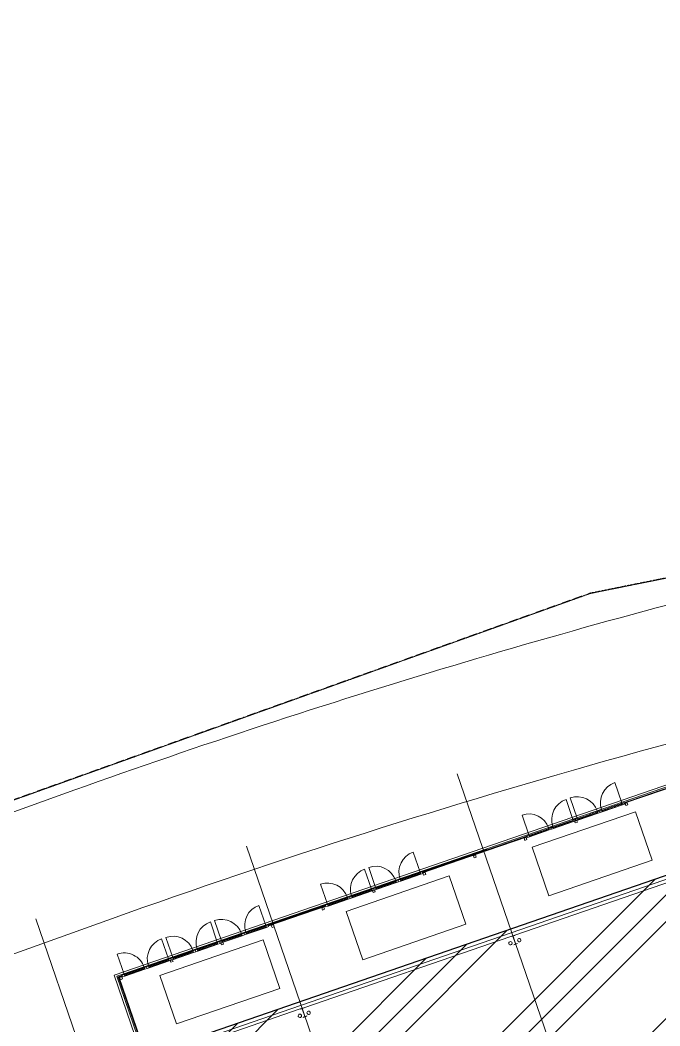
# Model space of a CAD drawing. Header units: millimetres. Extents: x 674 to 609626, y -20132 to 4061356.
# Drawn here: x 410713 to 439437, y 4014320 to 4059444 of the extents above; entities that cross this region are included whole.
import ezdxf

# ---------------------------------------------------------------- set-up
doc = ezdxf.new("R2010")
doc.units = ezdxf.units.MM
doc.linetypes.add('AEC_Double Dash', pattern=[39, 15, -4, 6, -4, 6, -4])
doc.linetypes.add('Boundary', pattern=[16, 5, -2, 5, -2, 0, -2])
for name, color, linetype, lineweight in [('A-000-M_MASS', 13, 'Continuous', 25), ('A-010-M_LINE', 90, 'Continuous', 18), ('A-214-M_CURT_WALL', 52, 'Continuous', 13), ('A-230-M_FLOOR', 192, 'Continuous', 13), ('A-325-M_DOOR', 31, 'Continuous', 13), ('A-325-M_DOOR_PANEL', 31, 'Continuous', 13), ('C-910-M_SITE_BOUND', 91, 'Boundary', 25), ('M-520-M_DRAINAGE_FW', 2, 'Continuous', 13), ('S-280-M_COLUMN', 52, 'Continuous', 13), ('S-280-M_STRUCT_FRAME', 12, 'Continuous', 13), ('Z-030-M_GRID', 191, 'Continuous', 13), ('Z-060-M_DETAIL', 92, 'Continuous', 25)]:
    doc.layers.add(name, color=color, linetype=linetype, lineweight=lineweight)

# ---------------------------------------------------------------- blocks, each defined once
blk = doc.blocks.new('Family - ___-240017-S0_021 - ROOF LOADING PLAN')
at = {"layer": 'C-910-M_SITE_BOUND', "color": 21, "linetype": 'AEC_Double Dash', "lineweight": 5}
for p, q in [((-2260611, 4059444), (-2388364, 4033725)), ((-2388364, 4033725), (-2421585, 4021829))]:
    blk.add_line(p, q, dxfattribs=at)
blk = doc.blocks.new('Mechanical - Condensers - Mechanical - Condensers-1249279-S0_021 - ROOF LOADING PLAN')
at = {"layer": 'A-000-M_MASS', "lineweight": 5}
for p, q in [((-2386340, 4023931), (-2390973, 4022336)), ((-2385591, 4021757), (-2386340, 4023931)), ((-2390973, 4022336), (-2390224, 4020161)), ((-2390224, 4020161), (-2385591, 4021757)), ((-2394698, 4021053), (-2399331, 4019458)), ((-2393949, 4018879), (-2394698, 4021053)), ((-2399331, 4019458), (-2398582, 4017283)), ((-2398582, 4017283), (-2393949, 4018879)), ((-2403056, 4018175), (-2407690, 4016580)), ((-2402308, 4016001), (-2403056, 4018175)), ((-2407690, 4016580), (-2406941, 4014405)), ((-2406941, 4014405), (-2402308, 4016001))]:
    blk.add_line(p, q, dxfattribs=at)
blk = doc.blocks.new('Downpipe - L Spreader - Default-3252010-S0_021 - ROOF LOADING PLAN')
at = {"layer": 'M-520-M_DRAINAGE_FW', "lineweight": 5}
for start, end in [(0, 180), (180, 0)]:
    blk.add_arc((-40, 150), 75, start, end, dxfattribs=at)
blk = doc.blocks.new('Downpipe - L Spreader - Default-3251983-S0_021 - ROOF LOADING PLAN')
at = {"layer": 'M-520-M_DRAINAGE_FW', "lineweight": 5}
for start, end in [(360, 180), (180, 360)]:
    blk.add_arc((-40, -150), 75, start, end, dxfattribs=at)
blk = doc.blocks.new('Structural Framing 5 - Structural Framing 1-1638361-S0_021 - ROOF LOADING PLAN')
at = {"layer": 'S-280-M_STRUCT_FRAME', "lineweight": 5}
for p, q in [((-2401222, 4015137), (-2401390, 4015079)), ((-2401288, 4015101), (-2401218, 4015125)), ((-2401218, 4015125), (-2401222, 4015137)), ((-2401390, 4015079), (-2401386, 4015067)), ((-2401386, 4015067), (-2401316, 4015091)), ((-2401302, 4015084), (-2401186, 4014746)), ((-2401178, 4014748), (-2401295, 4015086)), ((-2401193, 4014731), (-2401262, 4014707)), ((-2401262, 4014707), (-2401258, 4014695)), ((-2401258, 4014695), (-2401090, 4014753)), ((-2401094, 4014765), (-2401164, 4014741)), ((-2401090, 4014753), (-2401094, 4014765)), ((-2388439, 3978031), (-2388618, 3977969)), ((-2388618, 3977969), (-2388614, 3977957)), ((-2388614, 3977957), (-2388539, 3977983)), ((-2388525, 3977976), (-2388393, 3977592)), ((-2388385, 3977595), (-2388517, 3977979)), ((-2388510, 3977993), (-2388435, 3978019)), ((-2388435, 3978019), (-2388439, 3978031)), ((-2388400, 3977578), (-2388475, 3977552)), ((-2388475, 3977552), (-2388471, 3977540)), ((-2388471, 3977540), (-2388291, 3977602)), ((-2388295, 3977614), (-2388370, 3977588)), ((-2388291, 3977602), (-2388295, 3977614))]:
    blk.add_line(p, q, dxfattribs=at)
for centre, start, end in [((-2401313, 4015080), 19.0004, 109.0004), ((-2401284, 4015090), 109.0004, 199.0004), ((-2401196, 4014742), 289.0004, 19.0004), ((-2401167, 4014752), 199.0004, 289.0004), ((-2388536, 3977972), 19.0004, 109.0004), ((-2388506, 3977983), 109.0004, 199.0004), ((-2388404, 3977589), 289.0004, 19.0004), ((-2388374, 3977599), 199.0004, 289.0004)]:
    blk.add_arc(centre, 11.4, start, end, dxfattribs=at)
blk = doc.blocks.new('Structural Framing 6 - Structural Framing 1-1639752-S0_021 - ROOF LOADING PLAN')
at = {"layer": 'S-280-M_STRUCT_FRAME', "lineweight": 5}
for p, q in [((-2391762, 4018394), (-2391931, 4018336)), ((-2391931, 4018336), (-2391926, 4018324)), ((-2391926, 4018324), (-2391857, 4018348)), ((-2391842, 4018341), (-2391726, 4018003)), ((-2391718, 4018005), (-2391835, 4018343)), ((-2391828, 4018358), (-2391758, 4018382)), ((-2391758, 4018382), (-2391762, 4018394)), ((-2391733, 4017988), (-2391803, 4017964)), ((-2391803, 4017964), (-2391798, 4017952)), ((-2391798, 4017952), (-2391630, 4018010)), ((-2391634, 4018022), (-2391704, 4017998)), ((-2391630, 4018010), (-2391634, 4018022)), ((-2378979, 3981288), (-2379159, 3981226)), ((-2379050, 3981250), (-2378975, 3981276)), ((-2378975, 3981276), (-2378979, 3981288)), ((-2379159, 3981226), (-2379155, 3981214)), ((-2379155, 3981214), (-2379080, 3981240)), ((-2379065, 3981233), (-2378933, 3980849)), ((-2378925, 3980852), (-2379057, 3981236)), ((-2378940, 3980835), (-2379015, 3980809)), ((-2379015, 3980809), (-2379011, 3980797)), ((-2379011, 3980797), (-2378831, 3980859)), ((-2378835, 3980871), (-2378911, 3980845)), ((-2378831, 3980859), (-2378835, 3980871))]:
    blk.add_line(p, q, dxfattribs=at)
for centre, start, end in [((-2391853, 4018337), 19.0004, 109.0004), ((-2391824, 4018347), 109.0004, 199.0004), ((-2391737, 4017999), 289.0004, 19.0004), ((-2391708, 4018009), 199.0004, 289.0004), ((-2379076, 3981229), 19.0004, 109.0004), ((-2379046, 3981240), 109.0004, 199.0004), ((-2378944, 3980846), 289.0004, 19.0004), ((-2378914, 3980856), 199.0004, 289.0004)]:
    blk.add_arc(centre, 11.4, start, end, dxfattribs=at)
blk = doc.blocks.new('Curtain_Wall_Batten_Door - Louvre Single Door-3347088-S0_021 - ROOF LOADING PLAN')
at = {"layer": 'A-325-M_DOOR', "lineweight": 5}
for p, q in [((-395, 17), (-445, 17)), ((-445, 17), (-445, -33)), ((-395, -33), (-395, 17)), ((-255, 17), (-305, 17)), ((-305, 17), (-305, -33)), ((-255, -33), (-255, 17)), ((-115, 17), (-165, 17)), ((-165, 17), (-165, -33)), ((-115, -33), (-115, 17)), ((25, 17), (-25, 17)), ((-25, 17), (-25, -33)), ((25, -33), (25, 17)), ((165, 17), (115, 17)), ((115, 17), (115, -33)), ((165, -33), (165, 17)), ((305, 17), (255, 17)), ((255, 17), (255, -33)), ((305, -33), (305, 17)), ((445, 17), (395, 17)), ((395, 17), (395, -33)), ((445, -33), (445, 17)), ((-445, -33), (-395, -33)), ((-305, -33), (-255, -33)), ((-165, -33), (-115, -33)), ((-25, -33), (25, -33)), ((115, -33), (165, -33)), ((255, -33), (305, -33)), ((395, -33), (445, -33))]:
    blk.add_line(p, q, dxfattribs=at)
blk.add_arc((475, 42), 950, 90, 180, dxfattribs=at)
at = {"layer": 'A-325-M_DOOR_PANEL', "lineweight": 5}
blk.add_line((475, 42), (475, 992), dxfattribs=at)
blk = doc.blocks.new('Rectangular Mullion - 100 x 100mm-3347087-S0_021 - ROOF LOADING PLAN')
at = {"layer": 'A-214-M_CURT_WALL', "lineweight": 5}
blk.add_line((-2402902, 4018741), (-2403800, 4018432), dxfattribs=at)
blk = doc.blocks.new('Rectangular Mullion - 100 x 100mm-1677029-S0_021 - ROOF LOADING PLAN')
at = {"layer": 'A-214-M_CURT_WALL', "lineweight": 5}
for p, q in [((-100, 50), (0, 50)), ((-100, -50), (-100, 50)), ((0, 50), (0, -50)), ((0, -50), (-100, -50))]:
    blk.add_line(p, q, dxfattribs=at)
blk = doc.blocks.new('Rectangular Mullion - 100 x 100mm-1677030-S0_021 - ROOF LOADING PLAN')
at = {"layer": 'A-214-M_CURT_WALL', "lineweight": 5}
for p, q in [((0, 50), (-100, 50)), ((-100, 50), (-100, -50)), ((0, -50), (0, 50)), ((-100, -50), (0, -50))]:
    blk.add_line(p, q, dxfattribs=at)
blk = doc.blocks.new('Curtain_Wall_Batten_Door - Louvre Single Door-3241633-S0_021 - ROOF LOADING PLAN')
at = {"layer": 'A-325-M_DOOR', "lineweight": 5}
for p, q in [((-398, 33), (-448, 33)), ((-448, 33), (-448, -17)), ((-398, -17), (-398, 33)), ((-257, 33), (-307, 33)), ((-307, 33), (-307, -17)), ((-257, -17), (-257, 33)), ((-116, 33), (-166, 33)), ((-166, 33), (-166, -17)), ((-116, -17), (-116, 33)), ((25, 33), (-25, 33)), ((-25, 33), (-25, -17)), ((25, -17), (25, 33)), ((166, 33), (116, 33)), ((116, 33), (116, -17)), ((166, -17), (166, 33)), ((307, 33), (257, 33)), ((257, 33), (257, -17)), ((307, -17), (307, 33)), ((448, 33), (398, 33)), ((398, 33), (398, -17)), ((448, -17), (448, 33)), ((-448, -17), (-398, -17)), ((-307, -17), (-257, -17)), ((-166, -17), (-116, -17)), ((-25, -17), (25, -17)), ((116, -17), (166, -17)), ((257, -17), (307, -17)), ((398, -17), (448, -17))]:
    blk.add_line(p, q, dxfattribs=at)
blk.add_arc((478, -42), 956, 180, 270, dxfattribs=at)
at = {"layer": 'A-325-M_DOOR_PANEL', "lineweight": 5}
blk.add_line((478, -42), (478, -998), dxfattribs=at)
blk = doc.blocks.new('Rectangular Mullion - 100 x 100mm-2718796-S0_021 - ROOF LOADING PLAN')
at = {"layer": 'A-214-M_CURT_WALL', "lineweight": 5}
blk.add_line((-2409267, 4016549), (-2408362, 4016861), dxfattribs=at)
blk = doc.blocks.new('Rectangular Mullion - 100 x 100mm-1765060-S0_021 - ROOF LOADING PLAN')
at = {"layer": 'A-214-M_CURT_WALL', "lineweight": 5}
for p, q in [((-100, 50), (0, 50)), ((-100, -50), (-100, 50)), ((0, 50), (0, -50)), ((0, -50), (-100, -50))]:
    blk.add_line(p, q, dxfattribs=at)
blk = doc.blocks.new('Rectangular Mullion - 100 x 100mm-1765061-S0_021 - ROOF LOADING PLAN')
at = {"layer": 'A-214-M_CURT_WALL', "lineweight": 5}
for p, q in [((0, 50), (-100, 50)), ((-100, 50), (-100, -50)), ((0, -50), (0, 50)), ((-100, -50), (0, -50))]:
    blk.add_line(p, q, dxfattribs=at)
blk = doc.blocks.new('Curtain_Wall_Batten_Door - Louvre Single Door-3241557-S0_021 - ROOF LOADING PLAN')
at = {"layer": 'A-325-M_DOOR', "lineweight": 5}
for p, q in [((-398, 17), (-448, 17)), ((-448, 17), (-448, -33)), ((-398, -33), (-398, 17)), ((-257, 17), (-307, 17)), ((-307, 17), (-307, -33)), ((-257, -33), (-257, 17)), ((-116, 17), (-166, 17)), ((-166, 17), (-166, -33)), ((-116, -33), (-116, 17)), ((25, 17), (-25, 17)), ((-25, 17), (-25, -33)), ((25, -33), (25, 17)), ((166, 17), (116, 17)), ((116, 17), (116, -33)), ((166, -33), (166, 17)), ((307, 17), (257, 17)), ((257, 17), (257, -33)), ((307, -33), (307, 17)), ((448, 17), (398, 17)), ((398, 17), (398, -33)), ((448, -33), (448, 17)), ((-448, -33), (-398, -33)), ((-307, -33), (-257, -33)), ((-166, -33), (-116, -33)), ((-25, -33), (25, -33)), ((116, -33), (166, -33)), ((257, -33), (307, -33)), ((398, -33), (448, -33))]:
    blk.add_line(p, q, dxfattribs=at)
blk.add_arc((478, 42), 956, 90, 180, dxfattribs=at)
at = {"layer": 'A-325-M_DOOR_PANEL', "lineweight": 5}
blk.add_line((478, 42), (478, 998), dxfattribs=at)
blk = doc.blocks.new('Rectangular Mullion - 100 x 100mm-1674794-S0_021 - ROOF LOADING PLAN')
at = {"layer": 'A-214-M_CURT_WALL', "lineweight": 5}
blk.add_line((-2407269, 4017237), (-2408173, 4016926), dxfattribs=at)
blk = doc.blocks.new('Curtain_Wall_Batten_Door - Louvre Single Door-3346814-S0_021 - ROOF LOADING PLAN')
at = {"layer": 'A-325-M_DOOR', "lineweight": 5}
for p, q in [((-391, 17), (-441, 17)), ((-441, 17), (-441, -33)), ((-391, -33), (-391, 17)), ((-252, 17), (-302, 17)), ((-302, 17), (-302, -33)), ((-252, -33), (-252, 17)), ((-114, 17), (-164, 17)), ((-164, 17), (-164, -33)), ((-114, -33), (-114, 17)), ((25, 17), (-25, 17)), ((-25, 17), (-25, -33)), ((25, -33), (25, 17)), ((164, 17), (114, 17)), ((114, 17), (114, -33)), ((164, -33), (164, 17)), ((302, 17), (252, 17)), ((252, 17), (252, -33)), ((302, -33), (302, 17)), ((441, 17), (391, 17)), ((391, 17), (391, -33)), ((441, -33), (441, 17)), ((-441, -33), (-391, -33)), ((-302, -33), (-252, -33)), ((-164, -33), (-114, -33)), ((-25, -33), (25, -33)), ((114, -33), (164, -33)), ((252, -33), (302, -33)), ((391, -33), (441, -33))]:
    blk.add_line(p, q, dxfattribs=at)
blk.add_arc((471, 42), 941, 90, 180, dxfattribs=at)
at = {"layer": 'A-325-M_DOOR_PANEL', "lineweight": 5}
blk.add_line((471, 42), (471, 983), dxfattribs=at)
blk = doc.blocks.new('Rectangular Mullion - 100 x 100mm-3346811-S0_021 - ROOF LOADING PLAN')
at = {"layer": 'A-214-M_CURT_WALL', "lineweight": 5}
blk.add_line((-2398163, 4020373), (-2399053, 4020066), dxfattribs=at)
blk = doc.blocks.new('Curtain_Wall_Batten_Door - Louvre Single Door-3346833-S0_021 - ROOF LOADING PLAN')
at = {"layer": 'A-325-M_DOOR', "lineweight": 5}
for p, q in [((-395, 33), (-445, 33)), ((-445, 33), (-445, -17)), ((-395, -17), (-395, 33)), ((-255, 33), (-305, 33)), ((-305, 33), (-305, -17)), ((-255, -17), (-255, 33)), ((-115, 33), (-165, 33)), ((-165, 33), (-165, -17)), ((-115, -17), (-115, 33)), ((25, 33), (-25, 33)), ((-25, 33), (-25, -17)), ((25, -17), (25, 33)), ((165, 33), (115, 33)), ((115, 33), (115, -17)), ((165, -17), (165, 33)), ((305, 33), (255, 33)), ((255, 33), (255, -17)), ((305, -17), (305, 33)), ((445, 33), (395, 33)), ((395, 33), (395, -17)), ((445, -17), (445, 33)), ((-445, -17), (-395, -17)), ((-305, -17), (-255, -17)), ((-165, -17), (-115, -17)), ((-25, -17), (25, -17)), ((115, -17), (165, -17)), ((255, -17), (305, -17)), ((395, -17), (445, -17))]:
    blk.add_line(p, q, dxfattribs=at)
blk.add_arc((475, -42), 950, 180, 270, dxfattribs=at)
at = {"layer": 'A-325-M_DOOR_PANEL', "lineweight": 5}
blk.add_line((475, -42), (475, -992), dxfattribs=at)
blk = doc.blocks.new('Rectangular Mullion - 100 x 100mm-3346813-S0_021 - ROOF LOADING PLAN')
at = {"layer": 'A-214-M_CURT_WALL', "lineweight": 5}
blk.add_line((-2400140, 4019692), (-2399242, 4020001), dxfattribs=at)
blk = doc.blocks.new('Curtain_Wall_Batten_Door - Louvre Single Door-3346708-S0_021 - ROOF LOADING PLAN')
at = {"layer": 'A-325-M_DOOR', "lineweight": 5}
for p, q in [((-387, 33), (-437, 33)), ((-437, 33), (-437, -17)), ((-387, -17), (-387, 33)), ((-250, 33), (-300, 33)), ((-300, 33), (-300, -17)), ((-250, -17), (-250, 33)), ((-112, 33), (-162, 33)), ((-162, 33), (-162, -17)), ((-112, -17), (-112, 33)), ((25, 33), (-25, 33)), ((-25, 33), (-25, -17)), ((25, -17), (25, 33)), ((162, 33), (112, 33)), ((112, 33), (112, -17)), ((162, -17), (162, 33)), ((300, 33), (250, 33)), ((250, 33), (250, -17)), ((300, -17), (300, 33)), ((437, 33), (387, 33)), ((387, 33), (387, -17)), ((437, -17), (437, 33)), ((-437, -17), (-387, -17)), ((-300, -17), (-250, -17)), ((-162, -17), (-112, -17)), ((-25, -17), (25, -17)), ((112, -17), (162, -17)), ((250, -17), (300, -17)), ((387, -17), (437, -17))]:
    blk.add_line(p, q, dxfattribs=at)
blk.add_arc((467, -42), 935, 180, 270, dxfattribs=at)
at = {"layer": 'A-325-M_DOOR_PANEL', "lineweight": 5}
blk.add_line((467, -42), (467, -977), dxfattribs=at)
blk = doc.blocks.new('Rectangular Mullion - 100 x 100mm-3346707-S0_021 - ROOF LOADING PLAN')
at = {"layer": 'A-214-M_CURT_WALL', "lineweight": 5}
blk.add_line((-2391091, 4022808), (-2390207, 4023112), dxfattribs=at)
blk = doc.blocks.new('Rectangular Mullion - LVR002 - Swaged Louvre-3347191-S0_021 - ROOF LOADING PLAN')
at = {"layer": 'A-214-M_CURT_WALL', "lineweight": 5}
for p, q in [((-2395899, 4021210), (-2392998, 4022209)), ((-2392991, 4022191), (-2395893, 4021192)), ((-2392998, 4022209), (-2392991, 4022191)), ((-2396689, 4020938), (-2396603, 4020968)), ((-2396556, 4020984), (-2396470, 4021014)), ((-2396463, 4020995), (-2396549, 4020966)), ((-2396422, 4021030), (-2396336, 4021060)), ((-2396330, 4021041), (-2396416, 4021011)), ((-2396289, 4021076), (-2396203, 4021106)), ((-2396196, 4021087), (-2396282, 4021057)), ((-2396156, 4021122), (-2396069, 4021152)), ((-2396063, 4021133), (-2396149, 4021103)), ((-2396022, 4021168), (-2395994, 4021178)), ((-2395987, 4021159), (-2396016, 4021149)), ((-2397916, 4020516), (-2397830, 4020546)), ((-2397823, 4020527), (-2397909, 4020497)), ((-2397782, 4020562), (-2397696, 4020592)), ((-2397690, 4020573), (-2397776, 4020543)), ((-2397649, 4020608), (-2397563, 4020638)), ((-2397556, 4020619), (-2397642, 4020589)), ((-2397516, 4020654), (-2397430, 4020684)), ((-2397423, 4020665), (-2397509, 4020635)), ((-2397382, 4020700), (-2397296, 4020729)), ((-2397290, 4020711), (-2397376, 4020681)), ((-2397249, 4020746), (-2397163, 4020775)), ((-2397156, 4020756), (-2397242, 4020727)), ((-2397116, 4020792), (-2397087, 4020801)), ((-2397081, 4020782), (-2397109, 4020773)), ((-2396898, 4020867), (-2396870, 4020876)), ((-2396863, 4020857), (-2396892, 4020848)), ((-2396822, 4020893), (-2396736, 4020922)), ((-2396730, 4020903), (-2396816, 4020874)), ((-2396596, 4020949), (-2396683, 4020920)), ((-2399070, 4020118), (-2399042, 4020128)), ((-2399036, 4020109), (-2399064, 4020100)), ((-2398995, 4020145), (-2398911, 4020173)), ((-2398905, 4020154), (-2398988, 4020126)), ((-2398864, 4020190), (-2398780, 4020218)), ((-2398774, 4020200), (-2398857, 4020171)), ((-2398733, 4020235), (-2398649, 4020264)), ((-2398643, 4020245), (-2398726, 4020216)), ((-2398602, 4020280), (-2398518, 4020309)), ((-2398512, 4020290), (-2398595, 4020261)), ((-2398471, 4020325), (-2398387, 4020354)), ((-2398381, 4020335), (-2398464, 4020306)), ((-2398340, 4020370), (-2398256, 4020399)), ((-2398250, 4020380), (-2398333, 4020351)), ((-2398209, 4020415), (-2398180, 4020425)), ((-2398174, 4020406), (-2398202, 4020396)), ((-2397991, 4020490), (-2397963, 4020500)), ((-2397956, 4020481), (-2397985, 4020471)), ((-2402825, 4018826), (-2400252, 4019712)), ((-2400246, 4019693), (-2402819, 4018807)), ((-2400158, 4019744), (-2400129, 4019754)), ((-2400123, 4019735), (-2400151, 4019725)), ((-2400082, 4019770), (-2399997, 4019799)), ((-2399991, 4019781), (-2400076, 4019751)), ((-2399950, 4019816), (-2399865, 4019845)), ((-2399858, 4019826), (-2399943, 4019797)), ((-2399817, 4019861), (-2399732, 4019891)), ((-2399726, 4019872), (-2399811, 4019842)), ((-2399685, 4019907), (-2399600, 4019936)), ((-2399593, 4019917), (-2399679, 4019888)), ((-2399553, 4019952), (-2399468, 4019982)), ((-2399461, 4019963), (-2399546, 4019934)), ((-2399420, 4019998), (-2399335, 4020027)), ((-2399329, 4020008), (-2399414, 4019979)), ((-2399288, 4020044), (-2399260, 4020053)), ((-2399253, 4020034), (-2399281, 4020025)), ((-2403213, 4018692), (-2403128, 4018721)), ((-2403081, 4018738), (-2402995, 4018767)), ((-2402989, 4018748), (-2403074, 4018719)), ((-2402948, 4018783), (-2402920, 4018793)), ((-2402913, 4018774), (-2402942, 4018764)), ((-2404436, 4018271), (-2404350, 4018301)), ((-2404343, 4018282), (-2404429, 4018252)), ((-2404302, 4018317), (-2404216, 4018347)), ((-2404210, 4018328), (-2404296, 4018298)), ((-2404169, 4018363), (-2404083, 4018393)), ((-2404076, 4018374), (-2404162, 4018344)), ((-2404036, 4018409), (-2404007, 4018419)), ((-2404001, 4018400), (-2404029, 4018390)), ((-2403818, 4018484), (-2403790, 4018493)), ((-2403783, 4018475), (-2403812, 4018465)), ((-2403742, 4018510), (-2403657, 4018539)), ((-2403651, 4018520), (-2403736, 4018491)), ((-2403610, 4018555), (-2403525, 4018585)), ((-2403518, 4018566), (-2403604, 4018536)), ((-2403478, 4018601), (-2403393, 4018630)), ((-2403386, 4018611), (-2403471, 4018582)), ((-2403345, 4018646), (-2403260, 4018676)), ((-2403254, 4018657), (-2403339, 4018628)), ((-2403121, 4018702), (-2403206, 4018673)), ((-2405796, 4017803), (-2405710, 4017832)), ((-2405703, 4017813), (-2405789, 4017784)), ((-2405662, 4017849), (-2405576, 4017878)), ((-2405570, 4017859), (-2405656, 4017830)), ((-2405529, 4017895), (-2405443, 4017924)), ((-2405436, 4017905), (-2405522, 4017876)), ((-2405396, 4017941), (-2405309, 4017970)), ((-2405303, 4017951), (-2405389, 4017922)), ((-2405262, 4017986), (-2405176, 4018016)), ((-2405170, 4017997), (-2405256, 4017968)), ((-2405129, 4018032), (-2405100, 4018042)), ((-2405094, 4018023), (-2405122, 4018013)), ((-2404911, 4018107), (-2404883, 4018117)), ((-2404877, 4018098), (-2404905, 4018088)), ((-2404836, 4018133), (-2404750, 4018163)), ((-2404743, 4018144), (-2404829, 4018114)), ((-2404702, 4018179), (-2404616, 4018209)), ((-2404610, 4018190), (-2404696, 4018160)), ((-2404569, 4018225), (-2404483, 4018255)), ((-2404476, 4018236), (-2404562, 4018206)), ((-2407098, 4017354), (-2407070, 4017364)), ((-2407022, 4017380), (-2406936, 4017410)), ((-2406930, 4017391), (-2407016, 4017361)), ((-2406889, 4017426), (-2406803, 4017456)), ((-2406796, 4017437), (-2406882, 4017407)), ((-2406756, 4017472), (-2406670, 4017502)), ((-2406663, 4017483), (-2406749, 4017453)), ((-2406622, 4017518), (-2406536, 4017548)), ((-2406530, 4017529), (-2406616, 4017499)), ((-2406489, 4017564), (-2406403, 4017594)), ((-2406396, 4017575), (-2406482, 4017545)), ((-2406356, 4017610), (-2406269, 4017640)), ((-2406263, 4017621), (-2406349, 4017591)), ((-2406222, 4017656), (-2406194, 4017666)), ((-2406187, 4017647), (-2406216, 4017637)), ((-2406005, 4017731), (-2405976, 4017741)), ((-2405970, 4017722), (-2405998, 4017712)), ((-2405929, 4017757), (-2405843, 4017786)), ((-2405836, 4017768), (-2405923, 4017738)), ((-2408409, 4016903), (-2408380, 4016913)), ((-2408191, 4016978), (-2408163, 4016988)), ((-2408156, 4016969), (-2408185, 4016959)), ((-2408116, 4017004), (-2408030, 4017034)), ((-2408023, 4017015), (-2408109, 4016985)), ((-2407982, 4017050), (-2407896, 4017079)), ((-2407890, 4017061), (-2407976, 4017031)), ((-2407849, 4017096), (-2407763, 4017125)), ((-2407756, 4017106), (-2407842, 4017077)), ((-2407716, 4017142), (-2407629, 4017171)), ((-2407623, 4017152), (-2407709, 4017123)), ((-2407582, 4017188), (-2407497, 4017217)), ((-2407490, 4017198), (-2407576, 4017169)), ((-2407449, 4017234), (-2407363, 4017263)), ((-2407356, 4017244), (-2407442, 4017215)), ((-2407315, 4017279), (-2407287, 4017289)), ((-2407281, 4017270), (-2407309, 4017261)), ((-2407063, 4017345), (-2407091, 4017335)), ((-2409285, 4016601), (-2409256, 4016611)), ((-2409250, 4016592), (-2409278, 4016582)), ((-2409209, 4016627), (-2409123, 4016657)), ((-2409116, 4016638), (-2409202, 4016609)), ((-2409076, 4016673), (-2408990, 4016703)), ((-2408983, 4016684), (-2409069, 4016654)), ((-2408942, 4016719), (-2408856, 4016749)), ((-2408850, 4016730), (-2408936, 4016700)), ((-2408809, 4016765), (-2408723, 4016795)), ((-2408716, 4016776), (-2408802, 4016746)), ((-2408676, 4016811), (-2408589, 4016841)), ((-2408583, 4016822), (-2408669, 4016792)), ((-2408542, 4016857), (-2408456, 4016887)), ((-2408450, 4016868), (-2408536, 4016838)), ((-2408374, 4016894), (-2408402, 4016884))]:
    blk.add_line(p, q, dxfattribs=at)
blk = doc.blocks.new('Rectangular Mullion - LVR002 - Swaged Louvre-V155-S0_021 - ROOF LOADING PLAN')
at = {"layer": 'A-214-M_CURT_WALL', "lineweight": 5}
for p, q in [((-2409398, 4016622), (-2393016, 4022263)), ((-2393007, 4022235), (-2409388, 4016594)), ((-2409386, 4016590), (-2393005, 4022231)), ((-2393016, 4022263), (-2393007, 4022235)), ((-2393005, 4022231), (-2393007, 4022235)), ((-2409394, 4016611), (-2409398, 4016622)), ((-2409388, 4016594), (-2409386, 4016590))]:
    blk.add_line(p, q, dxfattribs=at)
blk = doc.blocks.new('Rectangular Mullion - LVR002 - Swaged Louvre-3347157-S0_021 - ROOF LOADING PLAN')
at = {"layer": 'A-214-M_CURT_WALL', "lineweight": 5}
for p, q in [((-2408317, 4012931), (-2409549, 4016510)), ((-2409524, 4016498), (-2408298, 4012938)), ((-2408298, 4012938), (-2408317, 4012931))]:
    blk.add_line(p, q, dxfattribs=at)
blk = doc.blocks.new('Rectangular Mullion - LVR002 - Swaged Louvre-V156-S0_021 - ROOF LOADING PLAN')
at = {"layer": 'A-214-M_CURT_WALL', "lineweight": 5}
for p, q in [((-2408370, 4012913), (-2409621, 4016545)), ((-2409552, 4016512), (-2409558, 4016514)), ((-2409558, 4016514), (-2408323, 4012929)), ((-2408319, 4012931), (-2409552, 4016512)), ((-2408323, 4012929), (-2408370, 4012913)), ((-2408323, 4012929), (-2408319, 4012931))]:
    blk.add_line(p, q, dxfattribs=at)
blk = doc.blocks.new('Rectangular Mullion - LVR002 - Swaged Louvre-3347158-S0_021 - ROOF LOADING PLAN')
at = {"layer": 'A-214-M_CURT_WALL', "lineweight": 5}
for p, q in [((-2409549, 4016510), (-2409379, 4016569)), ((-2409373, 4016550), (-2409524, 4016498))]:
    blk.add_line(p, q, dxfattribs=at)
blk = doc.blocks.new('Rectangular Mullion - LVR002 - Swaged Louvre-V157-S0_021 - ROOF LOADING PLAN')
at = {"layer": 'A-214-M_CURT_WALL', "lineweight": 5}
for p, q in [((-2409621, 4016545), (-2409398, 4016622)), ((-2409381, 4016575), (-2409558, 4016514)), ((-2409558, 4016514), (-2409552, 4016512)), ((-2409552, 4016512), (-2409380, 4016571)), ((-2409380, 4016571), (-2409381, 4016575))]:
    blk.add_line(p, q, dxfattribs=at)
blk = doc.blocks.new('Rectangular Mullion - LVR002 - Swaged Louvre-3346311-S0_021 - ROOF LOADING PLAN')
at = {"layer": 'A-214-M_CURT_WALL', "lineweight": 5}
for p, q in [((-2377791, 4027446), (-2374237, 4028670)), ((-2374249, 4028644), (-2377784, 4027427)), ((-2378314, 4027266), (-2378228, 4027295)), ((-2378181, 4027312), (-2378095, 4027341)), ((-2378088, 4027322), (-2378174, 4027293)), ((-2378047, 4027358), (-2377961, 4027387)), ((-2377955, 4027368), (-2378041, 4027339)), ((-2377914, 4027403), (-2377886, 4027413)), ((-2377879, 4027394), (-2377907, 4027385)), ((-2379541, 4026843), (-2379455, 4026873)), ((-2379448, 4026854), (-2379534, 4026824)), ((-2379407, 4026889), (-2379321, 4026919)), ((-2379315, 4026900), (-2379401, 4026870)), ((-2379274, 4026935), (-2379188, 4026965)), ((-2379181, 4026946), (-2379267, 4026916)), ((-2379141, 4026981), (-2379054, 4027011)), ((-2379048, 4026992), (-2379134, 4026962)), ((-2379007, 4027027), (-2378979, 4027037)), ((-2378972, 4027018), (-2379001, 4027008)), ((-2378790, 4027102), (-2378761, 4027112)), ((-2378755, 4027093), (-2378783, 4027083)), ((-2378714, 4027128), (-2378628, 4027158)), ((-2378622, 4027139), (-2378708, 4027109)), ((-2378581, 4027174), (-2378495, 4027203)), ((-2378488, 4027185), (-2378574, 4027155)), ((-2378447, 4027220), (-2378361, 4027249)), ((-2378355, 4027230), (-2378441, 4027201)), ((-2378221, 4027276), (-2378307, 4027247)), ((-2380901, 4026375), (-2380815, 4026405)), ((-2380808, 4026386), (-2380894, 4026356)), ((-2380767, 4026421), (-2380681, 4026451)), ((-2380675, 4026432), (-2380761, 4026402)), ((-2380634, 4026467), (-2380548, 4026496)), ((-2380541, 4026478), (-2380627, 4026448)), ((-2380501, 4026513), (-2380415, 4026542)), ((-2380408, 4026523), (-2380494, 4026494)), ((-2380367, 4026559), (-2380281, 4026588)), ((-2380275, 4026569), (-2380361, 4026540)), ((-2380234, 4026605), (-2380148, 4026634)), ((-2380141, 4026615), (-2380227, 4026586)), ((-2380101, 4026651), (-2380072, 4026660)), ((-2380066, 4026641), (-2380094, 4026632)), ((-2379883, 4026725), (-2379855, 4026735)), ((-2379848, 4026716), (-2379877, 4026706)), ((-2379807, 4026751), (-2379721, 4026781)), ((-2379715, 4026762), (-2379801, 4026733)), ((-2379674, 4026797), (-2379588, 4026827)), ((-2379581, 4026808), (-2379668, 4026778)), ((-2386851, 4024326), (-2382073, 4025971)), ((-2382067, 4025952), (-2386844, 4024307)), ((-2381979, 4026004), (-2381950, 4026014)), ((-2381944, 4025995), (-2381972, 4025985)), ((-2381903, 4026030), (-2381816, 4026060)), ((-2381810, 4026041), (-2381896, 4026011)), ((-2381769, 4026076), (-2381682, 4026106)), ((-2381676, 4026087), (-2381763, 4026057)), ((-2381635, 4026122), (-2381548, 4026152)), ((-2381542, 4026133), (-2381629, 4026103)), ((-2381501, 4026168), (-2381414, 4026198)), ((-2381408, 4026179), (-2381495, 4026149)), ((-2381367, 4026214), (-2381280, 4026244)), ((-2381274, 4026225), (-2381361, 4026195)), ((-2381233, 4026260), (-2381147, 4026290)), ((-2381140, 4026271), (-2381227, 4026242)), ((-2381099, 4026307), (-2381071, 4026316)), ((-2381064, 4026297), (-2381093, 4026288)), ((-2380976, 4026349), (-2380948, 4026359)), ((-2380941, 4026340), (-2380970, 4026330)), ((-2387507, 4024100), (-2387421, 4024130)), ((-2387374, 4024146), (-2387288, 4024176)), ((-2387281, 4024157), (-2387367, 4024127)), ((-2387240, 4024192), (-2387154, 4024222)), ((-2387148, 4024203), (-2387234, 4024173)), ((-2387107, 4024238), (-2387021, 4024268)), ((-2387014, 4024249), (-2387101, 4024219)), ((-2386974, 4024284), (-2386945, 4024294)), ((-2386939, 4024275), (-2386967, 4024265)), ((-2388734, 4023678), (-2388648, 4023707)), ((-2388641, 4023688), (-2388727, 4023659)), ((-2388600, 4023724), (-2388514, 4023753)), ((-2388508, 4023734), (-2388594, 4023705)), ((-2388467, 4023770), (-2388381, 4023799)), ((-2388374, 4023780), (-2388461, 4023751)), ((-2388334, 4023816), (-2388248, 4023845)), ((-2388241, 4023826), (-2388327, 4023797)), ((-2388200, 4023861), (-2388114, 4023891)), ((-2388108, 4023872), (-2388194, 4023843)), ((-2388067, 4023907), (-2388039, 4023917)), ((-2388032, 4023898), (-2388060, 4023888)), ((-2387849, 4023982), (-2387821, 4023992)), ((-2387815, 4023973), (-2387843, 4023963)), ((-2387774, 4024008), (-2387688, 4024038)), ((-2387681, 4024019), (-2387767, 4023989)), ((-2387640, 4024054), (-2387554, 4024084)), ((-2387548, 4024065), (-2387634, 4024035)), ((-2387415, 4024111), (-2387501, 4024081)), ((-2390036, 4023229), (-2390008, 4023239)), ((-2389960, 4023255), (-2389874, 4023285)), ((-2389868, 4023266), (-2389954, 4023236)), ((-2389827, 4023301), (-2389741, 4023331)), ((-2389734, 4023312), (-2389821, 4023282)), ((-2389694, 4023347), (-2389608, 4023377)), ((-2389601, 4023358), (-2389687, 4023328)), ((-2389560, 4023393), (-2389474, 4023423)), ((-2389468, 4023404), (-2389554, 4023374)), ((-2389427, 4023439), (-2389341, 4023469)), ((-2389334, 4023450), (-2389420, 4023420)), ((-2389294, 4023485), (-2389208, 4023515)), ((-2389201, 4023496), (-2389287, 4023466)), ((-2389160, 4023531), (-2389132, 4023541)), ((-2389125, 4023522), (-2389154, 4023512)), ((-2388943, 4023606), (-2388914, 4023616)), ((-2388908, 4023597), (-2388936, 4023587)), ((-2388867, 4023632), (-2388781, 4023661)), ((-2388775, 4023643), (-2388861, 4023613)), ((-2392998, 4022209), (-2391204, 4022827)), ((-2391197, 4022808), (-2392991, 4022191)), ((-2391109, 4022860), (-2391081, 4022870)), ((-2391074, 4022851), (-2391103, 4022841)), ((-2391034, 4022886), (-2390951, 4022914)), ((-2390944, 4022895), (-2391027, 4022867)), ((-2390904, 4022931), (-2390821, 4022959)), ((-2390814, 4022940), (-2390897, 4022912)), ((-2390774, 4022975), (-2390691, 4023004)), ((-2390684, 4022985), (-2390767, 4022956)), ((-2390644, 4023020), (-2390561, 4023049)), ((-2390554, 4023030), (-2390637, 4023001)), ((-2390514, 4023065), (-2390431, 4023093)), ((-2390424, 4023074), (-2390507, 4023046)), ((-2390384, 4023110), (-2390301, 4023138)), ((-2390294, 4023119), (-2390377, 4023091)), ((-2390254, 4023154), (-2390225, 4023164)), ((-2390219, 4023145), (-2390247, 4023136)), ((-2390001, 4023220), (-2390030, 4023210))]:
    blk.add_line(p, q, dxfattribs=at)
blk = doc.blocks.new('Rectangular Mullion - LVR002 - Swaged Louvre-V158-S0_021 - ROOF LOADING PLAN')
at = {"layer": 'A-214-M_CURT_WALL', "lineweight": 5}
for p, q in [((-2393016, 4022263), (-2374202, 4028741)), ((-2374233, 4028678), (-2377916, 4027410)), ((-2377915, 4027406), (-2374235, 4028673)), ((-2374235, 4028673), (-2374233, 4028678)), ((-2378230, 4027302), (-2378316, 4027272)), ((-2378315, 4027268), (-2378229, 4027298)), ((-2378097, 4027347), (-2378183, 4027318)), ((-2378181, 4027314), (-2378095, 4027343)), ((-2377963, 4027393), (-2378049, 4027364)), ((-2378048, 4027360), (-2377962, 4027389)), ((-2379457, 4026879), (-2379543, 4026850)), ((-2379541, 4026846), (-2379455, 4026875)), ((-2379323, 4026925), (-2379409, 4026895)), ((-2379408, 4026891), (-2379322, 4026921)), ((-2379190, 4026971), (-2379276, 4026941)), ((-2379275, 4026937), (-2379189, 4026967)), ((-2379057, 4027017), (-2379143, 4026987)), ((-2379141, 4026983), (-2379055, 4027013)), ((-2378764, 4027118), (-2379009, 4027033)), ((-2379008, 4027029), (-2378762, 4027114)), ((-2378630, 4027164), (-2378716, 4027134)), ((-2378715, 4027130), (-2378629, 4027160)), ((-2378497, 4027210), (-2378583, 4027180)), ((-2378582, 4027176), (-2378495, 4027206)), ((-2378363, 4027256), (-2378450, 4027226)), ((-2378448, 4027222), (-2378362, 4027252)), ((-2380817, 4026411), (-2380903, 4026381)), ((-2380901, 4026377), (-2380815, 4026407)), ((-2380683, 4026457), (-2380769, 4026427)), ((-2380768, 4026423), (-2380682, 4026453)), ((-2380550, 4026503), (-2380636, 4026473)), ((-2380635, 4026469), (-2380549, 4026499)), ((-2380417, 4026549), (-2380503, 4026519)), ((-2380501, 4026515), (-2380415, 4026545)), ((-2380283, 4026595), (-2380369, 4026565)), ((-2380368, 4026561), (-2380282, 4026591)), ((-2380150, 4026640), (-2380236, 4026611)), ((-2380235, 4026607), (-2380149, 4026636)), ((-2379857, 4026741), (-2380103, 4026657)), ((-2380101, 4026653), (-2379855, 4026737)), ((-2379723, 4026787), (-2379810, 4026758)), ((-2379808, 4026754), (-2379722, 4026783)), ((-2379590, 4026833), (-2379676, 4026804)), ((-2379675, 4026800), (-2379589, 4026829)), ((-2381952, 4026020), (-2386976, 4024290)), ((-2386974, 4024286), (-2381951, 4026016)), ((-2381818, 4026066), (-2381905, 4026036)), ((-2381904, 4026032), (-2381817, 4026062)), ((-2381684, 4026112), (-2381771, 4026082)), ((-2381770, 4026078), (-2381683, 4026108)), ((-2381551, 4026158), (-2381637, 4026128)), ((-2381636, 4026124), (-2381549, 4026154)), ((-2381417, 4026204), (-2381503, 4026174)), ((-2381502, 4026170), (-2381415, 4026200)), ((-2381283, 4026250), (-2381369, 4026221)), ((-2381368, 4026217), (-2381281, 4026246)), ((-2381149, 4026297), (-2381235, 4026267)), ((-2381234, 4026263), (-2381147, 4026293)), ((-2380950, 4026365), (-2381101, 4026313)), ((-2381100, 4026309), (-2380949, 4026361)), ((-2387423, 4024136), (-2387509, 4024106)), ((-2387508, 4024102), (-2387422, 4024132)), ((-2387290, 4024182), (-2387376, 4024152)), ((-2387375, 4024148), (-2387288, 4024178)), ((-2387156, 4024228), (-2387243, 4024198)), ((-2387241, 4024194), (-2387155, 4024224)), ((-2387023, 4024274), (-2387109, 4024244)), ((-2387108, 4024240), (-2387022, 4024270)), ((-2388650, 4023714), (-2388736, 4023684)), ((-2388735, 4023680), (-2388648, 4023710)), ((-2388516, 4023760), (-2388603, 4023730)), ((-2388601, 4023726), (-2388515, 4023756)), ((-2388383, 4023805), (-2388469, 4023776)), ((-2388468, 4023772), (-2388382, 4023801)), ((-2388250, 4023851), (-2388336, 4023822)), ((-2388334, 4023818), (-2388248, 4023847)), ((-2388116, 4023897), (-2388202, 4023868)), ((-2388201, 4023864), (-2388115, 4023893)), ((-2387823, 4023998), (-2388069, 4023914)), ((-2388068, 4023910), (-2387822, 4023994)), ((-2387690, 4024044), (-2387776, 4024015)), ((-2387775, 4024011), (-2387689, 4024040)), ((-2387557, 4024090), (-2387643, 4024060)), ((-2387641, 4024056), (-2387555, 4024086)), ((-2390010, 4023245), (-2390256, 4023161)), ((-2390254, 4023157), (-2390009, 4023241)), ((-2389877, 4023291), (-2389963, 4023262)), ((-2389961, 4023258), (-2389875, 4023287)), ((-2389743, 4023337), (-2389829, 4023308)), ((-2389828, 4023304), (-2389742, 4023333)), ((-2389610, 4023383), (-2389696, 4023353)), ((-2389694, 4023349), (-2389608, 4023379)), ((-2389476, 4023429), (-2389563, 4023399)), ((-2389561, 4023395), (-2389475, 4023425)), ((-2389343, 4023475), (-2389429, 4023445)), ((-2389428, 4023441), (-2389342, 4023471)), ((-2389210, 4023521), (-2389296, 4023491)), ((-2389294, 4023487), (-2389208, 4023517)), ((-2388917, 4023622), (-2389162, 4023537)), ((-2389161, 4023533), (-2388915, 4023618)), ((-2388783, 4023668), (-2388869, 4023638)), ((-2388868, 4023634), (-2388782, 4023664)), ((-2391083, 4022876), (-2393000, 4022216)), ((-2392999, 4022212), (-2391082, 4022872)), ((-2390953, 4022921), (-2391036, 4022892)), ((-2391034, 4022888), (-2390952, 4022917)), ((-2390823, 4022965), (-2390906, 4022937)), ((-2390904, 4022933), (-2390822, 4022961)), ((-2390693, 4023010), (-2390776, 4022982)), ((-2390774, 4022978), (-2390692, 4023006)), ((-2390563, 4023055), (-2390646, 4023026)), ((-2390644, 4023022), (-2390562, 4023051)), ((-2390433, 4023100), (-2390516, 4023071)), ((-2390514, 4023067), (-2390432, 4023096)), ((-2390303, 4023144), (-2390386, 4023116)), ((-2390384, 4023112), (-2390302, 4023140)), ((-2393000, 4022216), (-2393005, 4022231)), ((-2393000, 4022216), (-2392999, 4022212))]:
    blk.add_line(p, q, dxfattribs=at)
blk = doc.blocks.new('aba - Structural Column - Steel - SHS - SHS100x100x9-3123692-S0_021 - ROOF LOADING PLAN')
at = {"layer": 'S-280-M_COLUMN', "lineweight": 5}
for p, q in [((-50, 50), (-50, -50)), ((-50, 50), (50, 50)), ((50, 50), (50, -50)), ((-50, -50), (50, -50))]:
    blk.add_line(p, q, dxfattribs=at)
blk = doc.blocks.new('25021-APA-ZZ-ZZ-M3-AR-000001_V3_rvt-2-S0_021 - ROOF LOADING PLAN')
at = {"layer": 'A-230-M_FLOOR', "lineweight": 5}
for p, q in [((-2374117, 4028859), (-2409744, 4016591)), ((-2421411, 4021360), (-2411511, 4024905)), ((-2408442, 4012809), (-2372999, 4025013)), ((-2382475, 4021592), (-2391762, 4018394)), ((-2419330, 4015733), (-2409869, 4019121)), ((-2391931, 4018336), (-2401223, 4015136)), ((-2409744, 4016591), (-2408442, 4012809)), ((-2401389, 4015079), (-2410674, 4011882))]:
    blk.add_line(p, q, dxfattribs=at)
blk.add_arc((-2296592, 3702791), 336000, 101.5, 109.70228, dxfattribs=at)
blk.add_open_spline([(-2411511, 4024905), (-2400296, 4028922), (-2388868, 4032341), (-2377291, 4035145)], degree=3, dxfattribs=at)
at = {"layer": 'A-000-M_MASS', "color": 253, "lineweight": 5}
blk.add_blockref('Mechanical - Condensers - Mechanical - Condensers-1249279-S0_021 - ROOF LOADING PLAN', (0, 0), dxfattribs=at)
at = {"layer": 'A-214-M_CURT_WALL', "color": 253, "lineweight": 5}
for name, p in [('Rectangular Mullion - LVR002 - Swaged Louvre-V158-S0_021 - ROOF LOADING PLAN', (0, 0)), ('Rectangular Mullion - LVR002 - Swaged Louvre-3346311-S0_021 - ROOF LOADING PLAN', (0, 0)), ('Rectangular Mullion - 100 x 100mm-1674794-S0_021 - ROOF LOADING PLAN', (20342, 7004)), ('Rectangular Mullion - 100 x 100mm-2718796-S0_021 - ROOF LOADING PLAN', (20342, 7004)), ('Rectangular Mullion - 100 x 100mm-1674794-S0_021 - ROOF LOADING PLAN', (18155, 6251)), ('Rectangular Mullion - 100 x 100mm-3346707-S0_021 - ROOF LOADING PLAN', (0, 0)), ('Rectangular Mullion - LVR002 - Swaged Louvre-V155-S0_021 - ROOF LOADING PLAN', (0, 0)), ('Rectangular Mullion - LVR002 - Swaged Louvre-3347191-S0_021 - ROOF LOADING PLAN', (0, 0)), ('Rectangular Mullion - 100 x 100mm-1674794-S0_021 - ROOF LOADING PLAN', (11293, 3889)), ('Rectangular Mullion - 100 x 100mm-2718796-S0_021 - ROOF LOADING PLAN', (11293, 3889)), ('Rectangular Mullion - 100 x 100mm-3346811-S0_021 - ROOF LOADING PLAN', (0, 0)), ('Rectangular Mullion - 100 x 100mm-3346813-S0_021 - ROOF LOADING PLAN', (0, 0)), ('Rectangular Mullion - 100 x 100mm-3347087-S0_021 - ROOF LOADING PLAN', (0, 0)), ('Rectangular Mullion - 100 x 100mm-2718796-S0_021 - ROOF LOADING PLAN', (4373, 1506)), ('Rectangular Mullion - 100 x 100mm-1674794-S0_021 - ROOF LOADING PLAN', (2187, 753)), ('Rectangular Mullion - 100 x 100mm-2718796-S0_021 - ROOF LOADING PLAN', (2187, 753)), ('Rectangular Mullion - 100 x 100mm-1674794-S0_021 - ROOF LOADING PLAN', (0, 0)), ('Rectangular Mullion - LVR002 - Swaged Louvre-V157-S0_021 - ROOF LOADING PLAN', (0, 0)), ('Rectangular Mullion - LVR002 - Swaged Louvre-V156-S0_021 - ROOF LOADING PLAN', (0, 0)), ('Rectangular Mullion - LVR002 - Swaged Louvre-3347158-S0_021 - ROOF LOADING PLAN', (0, 0)), ('Rectangular Mullion - LVR002 - Swaged Louvre-3347157-S0_021 - ROOF LOADING PLAN', (0, 0)), ('Rectangular Mullion - 100 x 100mm-2718796-S0_021 - ROOF LOADING PLAN', (0, 0))]:
    blk.add_blockref(name, p, dxfattribs=at)
at = {"layer": 'A-214-M_CURT_WALL', "color": 253, "lineweight": 5, "extrusion": (0, 0, -1)}
for name, p, rotation in [('Rectangular Mullion - 100 x 100mm-1677029-S0_021 - ROOF LOADING PLAN', (2386849, 4024321), 160.9995928798166), ('Rectangular Mullion - 100 x 100mm-1677029-S0_021 - ROOF LOADING PLAN', (2389036, 4023569), 160.9995928798146), ('Rectangular Mullion - 100 x 100mm-1765060-S0_021 - ROOF LOADING PLAN', (2389036, 4023569), 340.9995928798138), ('Rectangular Mullion - 100 x 100mm-1765060-S0_021 - ROOF LOADING PLAN', (2391202, 4022823), 340.9995928798157), ('Rectangular Mullion - 100 x 100mm-1677029-S0_021 - ROOF LOADING PLAN', (2395898, 4021206), 160.9995928798166), ('Rectangular Mullion - 100 x 100mm-1765060-S0_021 - ROOF LOADING PLAN', (2398084, 4020453), 340.9995928798138), ('Rectangular Mullion - 100 x 100mm-1677029-S0_021 - ROOF LOADING PLAN', (2398084, 4020453), 160.9995928798146), ('Rectangular Mullion - 100 x 100mm-1765060-S0_021 - ROOF LOADING PLAN', (2400251, 4019707), 340.9995928798157), ('Rectangular Mullion - 100 x 100mm-1677029-S0_021 - ROOF LOADING PLAN', (2402824, 4018821), 160.9995928798052), ('Rectangular Mullion - 100 x 100mm-1677029-S0_021 - ROOF LOADING PLAN', (2405004, 4018070), 160.9995928798166), ('Rectangular Mullion - 100 x 100mm-1765060-S0_021 - ROOF LOADING PLAN', (2405004, 4018070), 340.9995928798157), ('Rectangular Mullion - 100 x 100mm-1677029-S0_021 - ROOF LOADING PLAN', (2407191, 4017317), 160.9995928798146), ('Rectangular Mullion - 100 x 100mm-1765060-S0_021 - ROOF LOADING PLAN', (2407191, 4017317), 340.9995928798138), ('Rectangular Mullion - 100 x 100mm-1765060-S0_021 - ROOF LOADING PLAN', (2409378, 4016564), 340.9995928798044)]:
    blk.add_blockref(name, p, dxfattribs=dict(at, rotation=rotation))
at = {"layer": 'A-214-M_CURT_WALL', "color": 253, "lineweight": 5}
for name, p, rotation in [('Rectangular Mullion - 100 x 100mm-1765061-S0_021 - ROOF LOADING PLAN', (-2387942, 4023945), 19.00040712018626), ('Rectangular Mullion - 100 x 100mm-1677030-S0_021 - ROOF LOADING PLAN', (-2387942, 4023945), 199.0004071201834), ('Rectangular Mullion - 100 x 100mm-1765061-S0_021 - ROOF LOADING PLAN', (-2390129, 4023192), 19.00040712018425), ('Rectangular Mullion - 100 x 100mm-1677030-S0_021 - ROOF LOADING PLAN', (-2390129, 4023192), 199.0004071201854), ('Rectangular Mullion - 100 x 100mm-1765061-S0_021 - ROOF LOADING PLAN', (-2396991, 4020829), 19.00040712018626), ('Rectangular Mullion - 100 x 100mm-1677030-S0_021 - ROOF LOADING PLAN', (-2396991, 4020829), 199.0004071201834), ('Rectangular Mullion - 100 x 100mm-1765061-S0_021 - ROOF LOADING PLAN', (-2399163, 4020081), 19.00040712018425), ('Rectangular Mullion - 100 x 100mm-1677030-S0_021 - ROOF LOADING PLAN', (-2399163, 4020081), 199.0004071201783), ('Rectangular Mullion - 100 x 100mm-1765061-S0_021 - ROOF LOADING PLAN', (-2403911, 4018446), 19.00040712018425), ('Rectangular Mullion - 100 x 100mm-1677030-S0_021 - ROOF LOADING PLAN', (-2403911, 4018446), 199.0004071201948), ('Rectangular Mullion - 100 x 100mm-1765061-S0_021 - ROOF LOADING PLAN', (-2406098, 4017693), 19.00040712018626), ('Rectangular Mullion - 100 x 100mm-1677030-S0_021 - ROOF LOADING PLAN', (-2406098, 4017693), 199.0004071201834), ('Rectangular Mullion - 100 x 100mm-1765061-S0_021 - ROOF LOADING PLAN', (-2408284, 4016941), 19.00040712019558), ('Rectangular Mullion - 100 x 100mm-1677030-S0_021 - ROOF LOADING PLAN', (-2408284, 4016941), 199.0004071201854)]:
    blk.add_blockref(name, p, dxfattribs=dict(at, rotation=rotation))
at = {"layer": 'A-325-M_DOOR', "color": 253, "lineweight": 5}
for name, p, rotation in [('Curtain_Wall_Batten_Door - Louvre Single Door-3241557-S0_021 - ROOF LOADING PLAN', (-2387396, 4024133), 19.00040712018343), ('Curtain_Wall_Batten_Door - Louvre Single Door-3241633-S0_021 - ROOF LOADING PLAN', (-2388489, 4023757), 199.0004071201863), ('Curtain_Wall_Batten_Door - Louvre Single Door-3241557-S0_021 - ROOF LOADING PLAN', (-2389582, 4023380), 19.00040712018542), ('Curtain_Wall_Batten_Door - Louvre Single Door-3346708-S0_021 - ROOF LOADING PLAN', (-2390666, 4023007), 199.0004071201842), ('Curtain_Wall_Batten_Door - Louvre Single Door-3241557-S0_021 - ROOF LOADING PLAN', (-2396444, 4021017), 19.00040712018343), ('Curtain_Wall_Batten_Door - Louvre Single Door-3241633-S0_021 - ROOF LOADING PLAN', (-2397538, 4020641), 199.0004071201863), ('Curtain_Wall_Batten_Door - Louvre Single Door-3346833-S0_021 - ROOF LOADING PLAN', (-2399707, 4019894), 199.0004071201842), ('Curtain_Wall_Batten_Door - Louvre Single Door-3346814-S0_021 - ROOF LOADING PLAN', (-2398624, 4020267), 19.00040712017831), ('Curtain_Wall_Batten_Door - Louvre Single Door-3347088-S0_021 - ROOF LOADING PLAN', (-2403367, 4018634), 19.00040712019478), ('Curtain_Wall_Batten_Door - Louvre Single Door-3241633-S0_021 - ROOF LOADING PLAN', (-2404458, 4018258), 199.0004071201842), ('Curtain_Wall_Batten_Door - Louvre Single Door-3241557-S0_021 - ROOF LOADING PLAN', (-2405551, 4017882), 19.00040712018343), ('Curtain_Wall_Batten_Door - Louvre Single Door-3241633-S0_021 - ROOF LOADING PLAN', (-2406644, 4017505), 199.0004071201863), ('Curtain_Wall_Batten_Door - Louvre Single Door-3241633-S0_021 - ROOF LOADING PLAN', (-2408831, 4016752), 199.0004071201956), ('Curtain_Wall_Batten_Door - Louvre Single Door-3241557-S0_021 - ROOF LOADING PLAN', (-2407738, 4017129), 19.00040712018542)]:
    blk.add_blockref(name, p, dxfattribs=dict(at, rotation=rotation))
at = {"layer": 'C-910-M_SITE_BOUND', "color": 253, "lineweight": 5}
blk.add_blockref('Family - ___-240017-S0_021 - ROOF LOADING PLAN', (0, 0), dxfattribs=at)
at = {"layer": 'M-520-M_DRAINAGE_FW', "color": 253, "lineweight": 5}
for name, p, rotation in [('Downpipe - L Spreader - Default-3251983-S0_021 - ROOF LOADING PLAN', (-2391941, 4017872), 199.0004071202827), ('Downpipe - L Spreader - Default-3252010-S0_021 - ROOF LOADING PLAN', (-2391469, 4018035), 19.00040712024361), ('Downpipe - L Spreader - Default-3251983-S0_021 - ROOF LOADING PLAN', (-2401396, 4014617), 199.0004071202827), ('Downpipe - L Spreader - Default-3252010-S0_021 - ROOF LOADING PLAN', (-2400924, 4014779), 19.00040712024361)]:
    blk.add_blockref(name, p, dxfattribs=dict(at, rotation=rotation))
at = {"layer": 'S-280-M_COLUMN', "color": 253, "lineweight": 5, "rotation": 19.00040712015785}
for p in [(-2386741, 4024269), (-2389010, 4023488), (-2391279, 4022706), (-2393548, 4021925), (-2395817, 4021144), (-2398087, 4020362), (-2400356, 4019581), (-2402625, 4018799), (-2404894, 4018018), (-2407164, 4017237), (-2409433, 4016455)]:
    blk.add_blockref('aba - Structural Column - Steel - SHS - SHS100x100x9-3123692-S0_021 - ROOF LOADING PLAN', p, dxfattribs=at)
at = {"layer": 'S-280-M_STRUCT_FRAME', "color": 253, "lineweight": 5}
for name in ['Structural Framing 6 - Structural Framing 1-1639752-S0_021 - ROOF LOADING PLAN', 'Structural Framing 5 - Structural Framing 1-1638361-S0_021 - ROOF LOADING PLAN']:
    blk.add_blockref(name, (0, 0), dxfattribs=at)
blk = doc.blocks.new('Family - ___-3870354-S0_021 - ROOF LOADING PLAN')
at = {"layer": 'C-910-M_SITE_BOUND'}
for p, q in [((-2260611, 4059444), (-2388364, 4033725)), ((-2388364, 4033725), (-2421585, 4021829))]:
    blk.add_line(p, q, dxfattribs=at)

msp = doc.modelspace()

# ---------------------------------------------------------------- hatches: boundary and pattern name
at = {"layer": 'Z-060-M_DETAIL', "lineweight": 18}
h = msp.add_hatch(dxfattribs=at)
h.set_pattern_fill('FP_46', color=171, style=0, pattern_type=2)
h.set_pattern_definition([(45, (2824679.3, 0), (-3367.596, 3367.596), []), (45, (2825870, 0), (0, 6735.192), []), (45, (2823488.7, 0), (0, 6735.192), [])])
h.paths.add_polyline_path([(521464, 3967087), (526642, 3967087), (519221, 3993545), (507838, 3995965), (506691, 3999297), (504772, 3998994), (498762, 4037109), (471347, 4030277), (477410, 4012394), (477108, 4012292), (470444, 4031644), (413822, 4012147), (429337, 3967087), (517392, 3967087)])

# ---------------------------------------------------------------- linework, layer by layer
at = {"layer": 'A-010-M_LINE', "lineweight": 25}
msp.add_line((470444, 4031644), (413822, 4012147), dxfattribs=at)
at = {"layer": 'Z-030-M_GRID'}
for p, q in [((472924, 4032329), (344472, 3988098)), ((458480, 3943882), (430330, 4025633)), ((447805, 3944169), (420875, 4022377)), ((437495, 3943395), (411420, 4019121))]:
    msp.add_line(p, q, dxfattribs=at)

# ---------------------------------------------------------------- block references
at = {"lineweight": 5}
msp.add_blockref('25021-APA-ZZ-ZZ-M3-AR-000001_V3_rvt-2-S0_021 - ROOF LOADING PLAN', (2824679, 0), dxfattribs=at)
at = {"layer": 'C-910-M_SITE_BOUND'}
msp.add_blockref('Family - ___-3870354-S0_021 - ROOF LOADING PLAN', (2824679, 0), dxfattribs=at)

doc.saveas('drawing.dxf')
